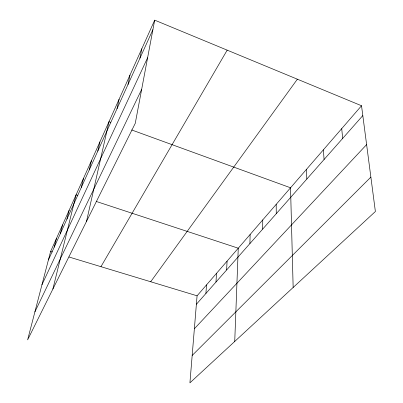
<?xml version="1.0" encoding="UTF-8"?>
<svg xmlns="http://www.w3.org/2000/svg" width="403" height="403" viewBox="0 0 403 403"><rect width="100%" height="100%" fill="white"/><g stroke="black" fill="none" stroke-linecap="round" stroke-linejoin="round"><path stroke-width="0.6" d="M262.665 229.116L262.751 219.902M249.91 243.578L250.127 234.491M234.732 341.452L238.259 248.208L96.156 201.419M226.627 269.975L227.07 261.139M215.973 282.055L216.512 273.345M205.908 293.465L206.527 284.881M361.521 105.742L197.077 295.807L189.924 382.85L375.379 211.51L361.521 105.742L154.692 20.15L50.617 251.432L27.621 339.87L135.262 123.313L154.692 20.15M139.917 58.249L141.816 48.758M127.998 84.519L129.988 75.044M117.026 108.714L119.081 99.284M86.509 221.393L108.996 121.701L110.739 122.336M97.753 151.196L99.904 141.906M89.244 169.94L91.426 160.742M81.305 187.435L83.512 178.338M52.869 289.067L76.096 194.815L77.865 195.4M66.913 219.167L69.14 210.28M60.369 233.589L62.596 224.819M54.209 247.17L56.435 238.511M48.395 259.975L152.908 29.626M41.947 284.785L147.619 57.705M34.895 311.897L141.644 89.421M100.946 266.68L227.181 50.148M150.702 281.757L297.374 79.195M196.382 304.265L362.811 115.585M194.367 328.757L366.614 144.606M192.176 355.436L370.871 177.103M50.617 251.432L52.39 251.971M68.948 256.983L197.077 295.807M131.655 129.947L290.538 187.783L293.157 287.475M341.714 128.638L342.681 138.4M323.382 149.82L324.077 159.497M306.371 169.487L306.829 179.053M276.191 204.366L276.262 213.701"/></g></svg>
